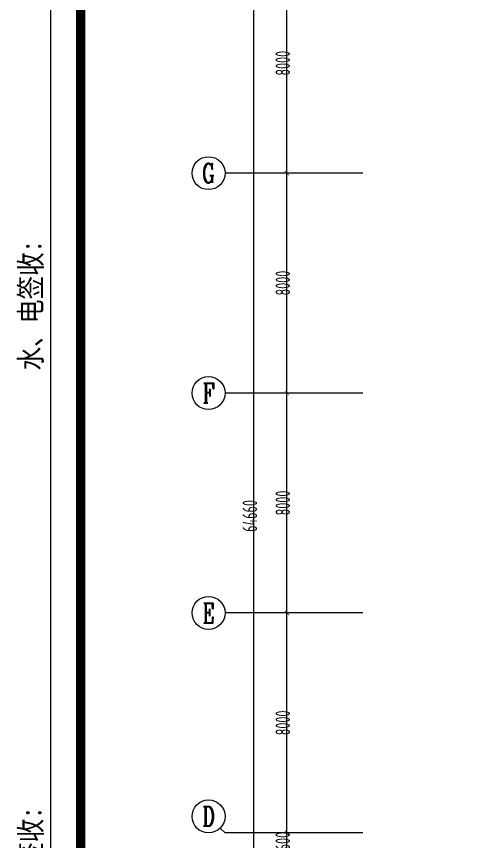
# Model space of a CAD drawing. Header units: inches. Extents: x 871252 to 1312932, y -88801 to 86720.
# Drawn here: x 1040031 to 1057049, y -62343 to -32328 of the extents above; entities that cross this region are included whole.
import ezdxf
from ezdxf.enums import TextEntityAlignment as Align

# ---------------------------------------------------------------- set-up
doc = ezdxf.new("R2010")
doc.units = ezdxf.units.IN
doc.header["$MEASUREMENT"] = 0
for name, color, linetype in [('AXIS', 3, 'Continuous'), ('AXIS_TEXT', 7, 'Continuous'), ('外框', 7, 'Continuous')]:
    doc.layers.add(name, color=color, linetype=linetype)
doc.styles.add('_TCH_AXIS', font='COMPLEX', dxfattribs={"bigfont": 'GBCBIG'})
doc.styles.add('_TCH_DIM_T3', font='TSSDENG', dxfattribs={"width": 0.64, "bigfont": 'TSSDCHN'})
doc.styles.add('COMPLEX', font='stylu.ttf')
doc.styles.add('宋体平面', font='', dxfattribs={"width": 0.8})
doc.styles.get('宋体平面').set_extended_font_data('SimSun')
doc.dimstyles.new('_TCH_ARCH&&150', dxfattribs={"dimtxt": 525, "dimasz": 150, "dimexe": 375, "dimexo": 450, "dimgap": 150, "dimtad": 1, "dimdec": 0, "dimzin": 0, "dimdsep": 46, "dimtxsty": '_TCH_DIM_T3', "dimblk": 'ARCHTICK', "dimcen": 0.09, "dimclrt": 7, "dimazin": 2, "dimtfac": 1, "dimtdec": 0, "dimtix": 1, "dimtmove": 2, "dimatfit": 3, "dimfxl": 0, "dimtolj": 1, "dimtzin": 0, "dimarcsym": 0})

# ---------------------------------------------------------------- blocks, each defined once
blk = doc.blocks.new('_ArchTick')
at = {"color": 0, "linetype": 'ByBlock', "const_width": 0.15}
blk.add_lwpolyline([(-0.5, -0.5), (0.5, 0.5)], dxfattribs=at)
blk = doc.blocks.new('*D179')
at = {"layer": 'AXIS', "color": 0, "lineweight": -2, "transparency": 16777216}
for p, q in [((1052175, -62028), (1049490, -62028)), ((1049865, -62628), (1049865, -62028)), ((1052175, -62628), (1049490, -62628))]:
    blk.add_line(p, q, dxfattribs=at)
at = {"layer": 'Defpoints', "color": 0, "transparency": 16777216}
for p in [(1049865, -62028), (1052625, -62028), (1052625, -62628)]:
    blk.add_point(p, dxfattribs=at)
at = {"layer": 'AXIS', "color": 0, "lineweight": -2, "transparency": 16777216, "xscale": 150, "yscale": 150, "zscale": 150}
for p, rotation in [((1049865, -62028), 90), ((1049865, -62628), 270)]:
    blk.add_blockref('_ArchTick', p, dxfattribs=dict(at, rotation=rotation))
at = {"layer": 'AXIS', "color": 7, "transparency": 16777216, "insert": (1049715, -62328), "char_height": 525, "attachment_point": 5, "rotation": 90, "style": '_TCH_DIM_T3'}
blk.add_mtext('\\A1;600', dxfattribs=at)
blk = doc.blocks.new('*D180')
at = {"layer": 'AXIS', "color": 0, "lineweight": -2, "transparency": 16777216}
for p, q in [((1052175, -54028), (1049490, -54028)), ((1049865, -62028), (1049865, -54028)), ((1052175, -62028), (1049490, -62028))]:
    blk.add_line(p, q, dxfattribs=at)
at = {"layer": 'Defpoints', "color": 0, "transparency": 16777216}
for p in [(1049865, -54028), (1052625, -54028), (1052625, -62028)]:
    blk.add_point(p, dxfattribs=at)
at = {"layer": 'AXIS', "color": 0, "lineweight": -2, "transparency": 16777216, "xscale": 150, "yscale": 150, "zscale": 150}
for p, rotation in [((1049865, -54028), 90), ((1049865, -62028), 270)]:
    blk.add_blockref('_ArchTick', p, dxfattribs=dict(at, rotation=rotation))
at = {"layer": 'AXIS', "color": 7, "transparency": 16777216, "insert": (1049715, -58028), "char_height": 525, "attachment_point": 5, "rotation": 90, "style": '_TCH_DIM_T3'}
blk.add_mtext('\\A1;8000', dxfattribs=at)
blk = doc.blocks.new('*D181')
at = {"layer": 'AXIS', "color": 0, "lineweight": -2, "transparency": 16777216}
for p, q in [((1052175, -46028), (1049490, -46028)), ((1049865, -54028), (1049865, -46028)), ((1052175, -54028), (1049490, -54028))]:
    blk.add_line(p, q, dxfattribs=at)
at = {"layer": 'Defpoints', "color": 0, "transparency": 16777216}
for p in [(1049865, -46028), (1052625, -46028), (1052625, -54028)]:
    blk.add_point(p, dxfattribs=at)
at = {"layer": 'AXIS', "color": 0, "lineweight": -2, "transparency": 16777216, "xscale": 150, "yscale": 150, "zscale": 150}
for p, rotation in [((1049865, -46028), 90), ((1049865, -54028), 270)]:
    blk.add_blockref('_ArchTick', p, dxfattribs=dict(at, rotation=rotation))
at = {"layer": 'AXIS', "color": 7, "transparency": 16777216, "insert": (1049715, -50028), "char_height": 525, "attachment_point": 5, "rotation": 90, "style": '_TCH_DIM_T3'}
blk.add_mtext('\\A1;8000', dxfattribs=at)
blk = doc.blocks.new('*D182')
at = {"layer": 'AXIS', "color": 0, "lineweight": -2, "transparency": 16777216}
for p, q in [((1052175, -38028), (1049490, -38028)), ((1049865, -46028), (1049865, -38028)), ((1052175, -46028), (1049490, -46028))]:
    blk.add_line(p, q, dxfattribs=at)
at = {"layer": 'Defpoints', "color": 0, "transparency": 16777216}
for p in [(1049865, -38028), (1052625, -38028), (1052625, -46028)]:
    blk.add_point(p, dxfattribs=at)
at = {"layer": 'AXIS', "color": 0, "lineweight": -2, "transparency": 16777216, "xscale": 150, "yscale": 150, "zscale": 150}
for p, rotation in [((1049865, -38028), 90), ((1049865, -46028), 270)]:
    blk.add_blockref('_ArchTick', p, dxfattribs=dict(at, rotation=rotation))
at = {"layer": 'AXIS', "color": 7, "transparency": 16777216, "insert": (1049715, -42028), "char_height": 525, "attachment_point": 5, "rotation": 90, "style": '_TCH_DIM_T3'}
blk.add_mtext('\\A1;8000', dxfattribs=at)
blk = doc.blocks.new('*D183')
at = {"layer": 'AXIS', "color": 0, "lineweight": -2, "transparency": 16777216}
for p, q in [((1052175, -30028), (1049490, -30028)), ((1049865, -38028), (1049865, -30028)), ((1052175, -38028), (1049490, -38028))]:
    blk.add_line(p, q, dxfattribs=at)
at = {"layer": 'Defpoints', "color": 0, "transparency": 16777216}
for p in [(1049865, -30028), (1052625, -30028), (1052625, -38028)]:
    blk.add_point(p, dxfattribs=at)
at = {"layer": 'AXIS', "color": 0, "lineweight": -2, "transparency": 16777216, "xscale": 150, "yscale": 150, "zscale": 150}
for p, rotation in [((1049865, -30028), 90), ((1049865, -38028), 270)]:
    blk.add_blockref('_ArchTick', p, dxfattribs=dict(at, rotation=rotation))
at = {"layer": 'AXIS', "color": 7, "transparency": 16777216, "insert": (1049715, -34028), "char_height": 525, "attachment_point": 5, "rotation": 90, "style": '_TCH_DIM_T3'}
blk.add_mtext('\\A1;8000', dxfattribs=at)
blk = doc.blocks.new('*D186')
at = {"layer": 'AXIS', "color": 0, "lineweight": -2, "transparency": 16777216}
for p, q in [((1052175, -18168), (1048290, -18168)), ((1048665, -82828), (1048665, -18168)), ((1052175, -82828), (1048290, -82828))]:
    blk.add_line(p, q, dxfattribs=at)
at = {"layer": 'Defpoints', "color": 0, "transparency": 16777216}
for p in [(1048665, -18168), (1052625, -18168), (1052625, -82828)]:
    blk.add_point(p, dxfattribs=at)
at = {"layer": 'AXIS', "color": 0, "lineweight": -2, "transparency": 16777216, "xscale": 150, "yscale": 150, "zscale": 150}
for p, rotation in [((1048665, -18168), 90), ((1048665, -82828), 270)]:
    blk.add_blockref('_ArchTick', p, dxfattribs=dict(at, rotation=rotation))
at = {"layer": 'AXIS', "color": 7, "transparency": 16777216, "insert": (1048515, -50498), "char_height": 525, "attachment_point": 5, "rotation": 90, "style": '_TCH_DIM_T3'}
blk.add_mtext('\\A1;64660', dxfattribs=at)
blk = doc.blocks.new('_AXISO')
blk.add_circle((0, 0), 0.5)
at = {"layer": 'AXIS_TEXT', "style": 'COMPLEX', "width": 1.041667}
blk.add_attdef('A', text='', height=0.56, dxfattribs=at).set_placement((-0.25, -0.28), (0.25, -0.28), align=Align.FIT)

msp = doc.modelspace()

# ---------------------------------------------------------------- linework, layer by layer
at = {"layer": 'AXIS'}
for p, q in [((1052625.3, -38028), (1047614.8, -38028)), ((1052625.3, -46028), (1047614.8, -46028)), ((1052625.3, -54028), (1047614.8, -54028)), ((1047439.1, -61852.3), (1047614.8, -62028)), ((1052625.3, -62028), (1047614.8, -62028))]:
    msp.add_line(p, q, dxfattribs=at)
at = {"layer": '外框', "lineweight": -2}
msp.add_line((1041275.3, -88801.1), (1041275.3, -9472.3), dxfattribs=at)
at = {"layer": '外框', "lineweight": -2, "const_width": 330.9}
msp.add_lwpolyline([(1045673.5, -87756.9), (1149914, -87756.9, 0.4142136), (1153223.3, -84447.7), (1153223.3, -13853.4, 0.4142136), (1149914, -10544.2), (1045673.5, -10544.2, 0.4142136), (1042364.3, -13853.4), (1042364.3, -84447.7, 0.4142136)], format="xyb", close=True, dxfattribs=at)

# ---------------------------------------------------------------- block references
at = {"layer": 'AXIS'}
ref = msp.add_blockref('_AXISO', (1047014.8, -38028), dxfattribs=dict(at, xscale=1200, yscale=1200, zscale=1200))
ref.add_attrib('A', 'G', dxfattribs={"layer": 'AXIS_TEXT', "height": 692.8, "style": '_TCH_AXIS', "width": 0.8}).set_placement((1046777.3, -38374.4), (1047252.4, -38374.4), align=Align.FIT)
ref = msp.add_blockref('_AXISO', (1047014.8, -46028), dxfattribs=dict(at, xscale=1200, yscale=1200, zscale=1200))
ref.add_attrib('A', 'F', dxfattribs={"layer": 'AXIS_TEXT', "height": 717.3, "style": '_TCH_AXIS', "width": 0.8}).set_placement((1046796.2, -46386.7), (1047233.4, -46386.7), align=Align.FIT)
ref = msp.add_blockref('_AXISO', (1047014.8, -54028), dxfattribs=dict(at, xscale=1200, yscale=1200, zscale=1200))
ref.add_attrib('A', 'E', dxfattribs={"layer": 'AXIS_TEXT', "height": 717.3, "style": '_TCH_AXIS', "width": 0.8}).set_placement((1046796.2, -54386.7), (1047233.4, -54386.7), align=Align.FIT)
ref = msp.add_blockref('_AXISO', (1047014.8, -61428), dxfattribs=dict(at, xscale=1200, yscale=1200, zscale=1200))
ref.add_attrib('A', 'D', dxfattribs={"layer": 'AXIS_TEXT', "height": 705.1, "style": '_TCH_AXIS', "width": 0.8}).set_placement((1046786.5, -61780.6), (1047243.1, -61780.6), align=Align.FIT)

# ---------------------------------------------------------------- texts
at = {"layer": '外框', "lineweight": -2, "style": '宋体平面', "width": 0.8}
msp.add_text('业主签收:                                      土建签收:                                     水、电签收:', height=788.414, rotation=90, dxfattribs=at).set_placement((1040939.8, -85126.5))

# ---------------------------------------------------------------- dimensions: what is measured, and where the dimension line sits
at = {"layer": 'AXIS'}
for p1, p2, distance, picture, middle in [((1052625.3, -82828), (1052625.3, -18167.8), 3960.5, '*D186', (1048514.8, -50497.9)), ((1052625.3, -38028), (1052625.3, -30028), 2760.5, '*D183', (1049714.8, -34028)), ((1052625.3, -46028), (1052625.3, -38028), 2760.5, '*D182', (1049714.8, -42028)), ((1052625.3, -54028), (1052625.3, -46028), 2760.5, '*D181', (1049714.8, -50028)), ((1052625.3, -62028), (1052625.3, -54028), 2760.5, '*D180', (1049714.8, -58028)), ((1052625.3, -62628), (1052625.3, -62028), 2760.5, '*D179', (1049714.8, -62328))]:
    dim = msp.add_aligned_dim(p1=p1, p2=p2, distance=distance, dimstyle='_TCH_ARCH&&150', dxfattribs=at)
    dim.commit()
    dim.dimension.update_dxf_attribs({"geometry": picture, "text_midpoint": middle})

doc.saveas('drawing.dxf')
